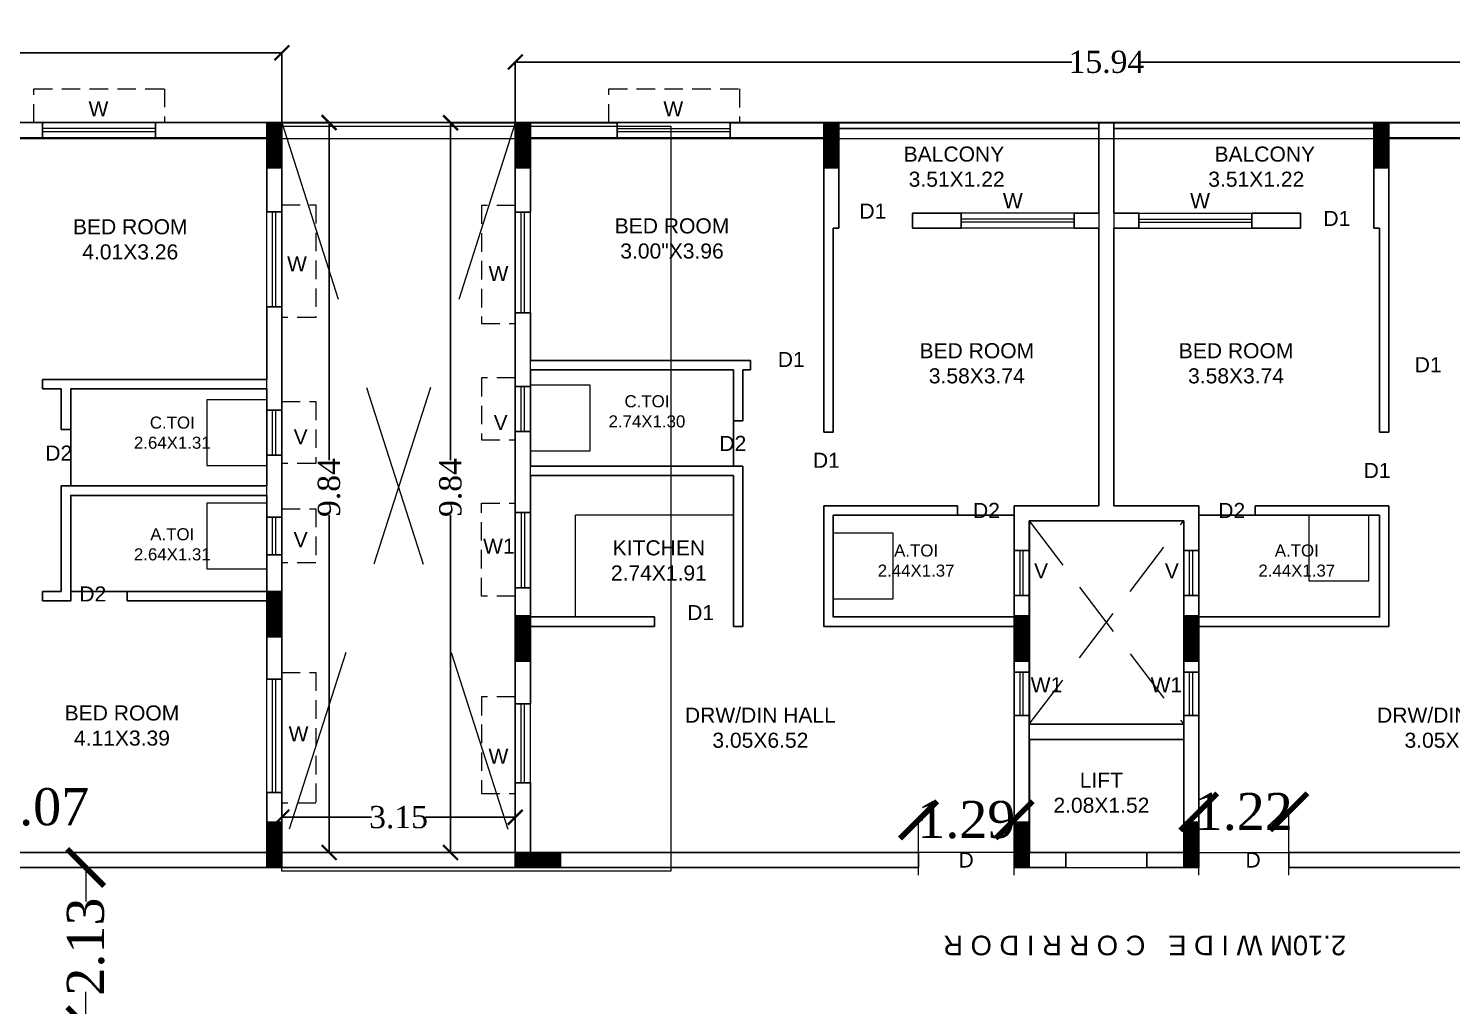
# Model space of a CAD drawing. Header units: metres. Extents: x 0 to 63445, y 32361 to 32804.
# Drawn here: x 63177.8 to 63196.99, y 32566.34 to 32579.52 of the extents above; entities that cross this region are included whole.
import ezdxf

# ---------------------------------------------------------------- set-up
doc = ezdxf.new("R2010")
doc.units = ezdxf.units.M
doc.header["$MEASUREMENT"] = 0
doc.header["$PDMODE"] = 34
doc.header["$PDSIZE"] = -10
for name, pattern in [('CONTINULUS', [0]), ('DASHED', [0.75, 0.5, -0.25]), ('DASHED2', [0.375, 0.25, -0.125])]:
    doc.linetypes.add(name, pattern=pattern)
doc.layers.get('0').update_dxf_attribs({"lineweight": 25})
doc.layers.add('BLK_1_FLR_6_BATH', color=3, linetype='Continuous', plot=False)
for name, color, linetype, lineweight in [('BLK_1_FLR_6_BLT_UP_AREA', 14, 'DASHED', 9), ('BLK_1_FLR_6_BLT_UP_AREA_DEDUCT', 41, 'DASHED', 9), ('BLK_1_FLR_6_EXIT_WIDTH_DOOR', 7, 'Continuous', 0), ('BLK_1_FLR_6_EXIT_WIDTH_STAIR', 7, 'Continuous', 0), ('BLK_1_FLR_6_LIFT_1', 1, 'DASHED', 9), ('BLK_1_FLR_6_UNITFA', 7, 'Continuous', 0), ('BLK_1_FLR_6_WATER_CLOSET', 7, 'Continuous', 0), ('COLUMN', 1, 'Continuous', 30), ('elev', 252, 'Continuous', 20), ('hatch', 251, 'Continuous', 20), ('TEXT-2', 65, 'Continuous', 18), ('wall', 7, 'Continuous', 30), ('window', 154, 'Continuous', 9)]:
    doc.layers.add(name, color=color, linetype=linetype, lineweight=lineweight)
doc.layers.add('text', color=65, linetype='Continuous')
doc.styles.add('AutoDCRFont', font='arial.ttf')
doc.styles.get("Standard").update_dxf_attribs({"font": 'arial.ttf', "height": 0.4})
doc.styles.add('TNR', font='times.ttf', dxfattribs={"height": 0.5})
doc.dimstyles.new('ARCHANA', dxfattribs={"dimscale": 0, "dimtxt": 0.5, "dimasz": 0.5, "dimexe": 0, "dimexo": 0, "dimgap": 0, "dimtad": 0, "dimzin": 0, "dimdsep": 46, "dimtxsty": 'TNR', "dimblk": 'ARCHTICK', "dimcen": 0.09, "dimclrd": 36, "dimclre": 36, "dimclrt": 7, "dimadec": 0, "dimazin": 0, "dimtfac": 1, "dimtofl": 0, "dimtmove": 0, "dimatfit": 3, "dimldrblk": 'ARCHTICK', "dimfxl": 1, "dimfrac": 2, "dimtolj": 1, "dimtzin": 0, "dimlwd": -1, "dimlwe": -1, "dimarcsym": 0})

# ---------------------------------------------------------------- blocks, each defined once
blk = doc.blocks.new('A$C7D115503')
at = {"layer": 'COLUMN', "ltscale": 3}
h = blk.add_hatch(dxfattribs=at)
h.set_pattern_fill('ANSI31', color=256, style=0)
h.paths.add_polyline_path([(-14.36, -11.59), (-6.36, -11.59), (-6.36, 12.41), (-14.36, 12.41)])
at = {"layer": 'COLUMN', "ltscale": 0.05}
for p, q in [((-14.36, 12.41), (-6.36, 12.41)), ((-14.36, 12.41), (-14.36, -11.59)), ((-6.36, 12.41), (-6.36, -11.59)), ((-6.36, -11.59), (-14.36, -11.59))]:
    blk.add_line(p, q, dxfattribs=at)
blk = doc.blocks.new('_ArchTick')
at = {"color": 0, "linetype": 'ByBlock', "const_width": 0.15}
blk.add_lwpolyline([(-0.5, -0.5), (0.5, 0.5)], dxfattribs=at)
blk = doc.blocks.new('*D577')
at = {"layer": 'Defpoints', "color": 0, "ltscale": 0.5, "transparency": 16777216}
for p in [(63181.212, 32579.187), (63170.897, 32578.245), (63181.212, 32578.245)]:
    blk.add_point(p, dxfattribs=at)
at = {"layer": 'wall', "color": 36, "ltscale": 0.5, "transparency": 16777216}
for p, q in [((63170.897, 32578.245), (63170.897, 32579.187)), ((63170.897, 32579.187), (63175.609, 32579.187)), ((63181.212, 32579.187), (63176.5, 32579.187)), ((63181.212, 32578.245), (63181.212, 32579.187))]:
    blk.add_line(p, q, dxfattribs=at)
at = {"layer": 'wall', "color": 36, "ltscale": 0.5, "transparency": 16777216, "xscale": 0.2, "yscale": 0.2, "zscale": 0.2, "rotation": 180}
blk.add_blockref('_ArchTick', (63170.897, 32579.187), dxfattribs=at)
at = {"layer": 'wall', "color": 36, "ltscale": 0.5, "transparency": 16777216, "xscale": 0.2, "yscale": 0.2, "zscale": 0.2}
blk.add_blockref('_ArchTick', (63181.212, 32579.187), dxfattribs=at)
at = {"layer": 'wall', "color": 7, "ltscale": 0.5, "transparency": 16777216, "insert": (63176.054, 32579.187), "char_height": 0.5, "attachment_point": 5, "style": 'TNR'}
blk.add_mtext('\\A1;{\\H0.6x;10.31}', dxfattribs=at)
blk = doc.blocks.new('*D578')
at = {"layer": 'Defpoints', "color": 0, "ltscale": 0.5, "transparency": 16777216}
for p in [(63181.212, 32578.245), (63181.212, 32568.407), (63181.85, 32568.407)]:
    blk.add_point(p, dxfattribs=at)
at = {"layer": 'wall', "color": 36, "ltscale": 0.5, "transparency": 16777216}
for p, q in [((63181.212, 32578.245), (63181.85, 32578.245)), ((63181.85, 32578.245), (63181.85, 32573.697)), ((63181.85, 32568.407), (63181.85, 32572.955)), ((63181.212, 32568.407), (63181.85, 32568.407))]:
    blk.add_line(p, q, dxfattribs=at)
at = {"layer": 'wall', "color": 36, "ltscale": 0.5, "transparency": 16777216, "xscale": 0.2, "yscale": 0.2, "zscale": 0.2}
for p, rotation in [((63181.85, 32578.245), 90), ((63181.85, 32568.407), 270)]:
    blk.add_blockref('_ArchTick', p, dxfattribs=dict(at, rotation=rotation))
at = {"layer": 'wall', "color": 7, "ltscale": 0.5, "transparency": 16777216, "insert": (63181.85, 32573.326), "char_height": 0.5, "attachment_point": 5, "rotation": 90, "style": 'TNR'}
blk.add_mtext('\\A1;{\\H0.6x;9.84}', dxfattribs=at)
blk = doc.blocks.new('*D579')
at = {"layer": 'Defpoints', "color": 0, "ltscale": 0.5, "transparency": 16777216}
for p in [(63184.36, 32568.881), (63181.212, 32568.407), (63184.36, 32568.407)]:
    blk.add_point(p, dxfattribs=at)
at = {"layer": 'wall', "color": 36, "ltscale": 0.5, "transparency": 16777216}
for p, q in [((63181.212, 32568.407), (63181.212, 32568.881)), ((63181.212, 32568.881), (63182.422, 32568.881)), ((63184.36, 32568.881), (63183.15, 32568.881)), ((63184.36, 32568.407), (63184.36, 32568.881))]:
    blk.add_line(p, q, dxfattribs=at)
at = {"layer": 'wall', "color": 36, "ltscale": 0.5, "transparency": 16777216, "xscale": 0.2, "yscale": 0.2, "zscale": 0.2, "rotation": 180}
blk.add_blockref('_ArchTick', (63181.212, 32568.881), dxfattribs=at)
at = {"layer": 'wall', "color": 36, "ltscale": 0.5, "transparency": 16777216, "xscale": 0.2, "yscale": 0.2, "zscale": 0.2}
blk.add_blockref('_ArchTick', (63184.36, 32568.881), dxfattribs=at)
at = {"layer": 'wall', "color": 7, "ltscale": 0.5, "transparency": 16777216, "insert": (63182.786, 32568.881), "char_height": 0.5, "attachment_point": 5, "style": 'TNR'}
blk.add_mtext('\\A1;{\\H0.6x;3.15}', dxfattribs=at)
blk = doc.blocks.new('*D580')
at = {"layer": 'Defpoints', "color": 0, "ltscale": 0.5, "transparency": 16777216}
for p in [(63183.487, 32578.245), (63184.36, 32578.245), (63184.36, 32568.407)]:
    blk.add_point(p, dxfattribs=at)
at = {"layer": 'wall', "color": 36, "ltscale": 0.5, "transparency": 16777216}
for p, q in [((63184.36, 32578.245), (63183.487, 32578.245)), ((63183.487, 32578.245), (63183.487, 32573.697)), ((63183.487, 32568.407), (63183.487, 32572.955)), ((63184.36, 32568.407), (63183.487, 32568.407))]:
    blk.add_line(p, q, dxfattribs=at)
at = {"layer": 'wall', "color": 36, "ltscale": 0.5, "transparency": 16777216, "xscale": 0.2, "yscale": 0.2, "zscale": 0.2}
for p, rotation in [((63183.487, 32578.245), 90), ((63183.487, 32568.407), 270)]:
    blk.add_blockref('_ArchTick', p, dxfattribs=dict(at, rotation=rotation))
at = {"layer": 'wall', "color": 7, "ltscale": 0.5, "transparency": 16777216, "insert": (63183.487, 32573.326), "char_height": 0.5, "attachment_point": 5, "rotation": 90, "style": 'TNR'}
blk.add_mtext('\\A1;{\\H0.6x;9.84}', dxfattribs=at)
blk = doc.blocks.new('*D572')
at = {"layer": 'Defpoints', "color": 0, "ltscale": 0.5, "transparency": 16777216}
for p in [(63184.36, 32579.063), (63184.36, 32578.244), (63200.304, 32578.244)]:
    blk.add_point(p, dxfattribs=at)
at = {"layer": 'wall', "color": 36, "ltscale": 0.5, "transparency": 16777216}
for p, q in [((63184.36, 32578.244), (63184.36, 32579.063)), ((63184.36, 32579.063), (63191.867, 32579.063)), ((63200.304, 32579.063), (63192.797, 32579.063)), ((63200.304, 32578.244), (63200.304, 32579.063))]:
    blk.add_line(p, q, dxfattribs=at)
at = {"layer": 'wall', "color": 36, "ltscale": 0.5, "transparency": 16777216, "xscale": 0.2, "yscale": 0.2, "zscale": 0.2, "rotation": 180}
blk.add_blockref('_ArchTick', (63184.36, 32579.063), dxfattribs=at)
at = {"layer": 'wall', "color": 36, "ltscale": 0.5, "transparency": 16777216, "xscale": 0.2, "yscale": 0.2, "zscale": 0.2}
blk.add_blockref('_ArchTick', (63200.304, 32579.063), dxfattribs=at)
at = {"layer": 'wall', "color": 7, "ltscale": 0.5, "transparency": 16777216, "insert": (63192.332, 32579.063), "char_height": 0.5, "attachment_point": 5, "style": 'TNR'}
blk.add_mtext('\\A1;{\\H0.6x;15.94}', dxfattribs=at)
blk = doc.blocks.new('*D959')
at = {"layer": 'BLK_1_FLR_6_EXIT_WIDTH_STAIR', "color": 36, "ltscale": 0.5, "transparency": 16777216}
for p, q in [((63177.907, 32568.204), (63178.568, 32568.204)), ((63178.568, 32568.204), (63178.568, 32567.744)), ((63178.568, 32566.07), (63178.568, 32566.529)), ((63177.907, 32566.07), (63178.568, 32566.07))]:
    blk.add_line(p, q, dxfattribs=at)
at = {"layer": 'Defpoints', "color": 0, "ltscale": 0.5, "transparency": 16777216}
for p in [(63177.907, 32568.204), (63178.568, 32568.204), (63177.907, 32566.07)]:
    blk.add_point(p, dxfattribs=at)
at = {"layer": 'BLK_1_FLR_6_EXIT_WIDTH_STAIR', "color": 36, "ltscale": 0.5, "transparency": 16777216, "xscale": 0.5, "yscale": 0.5, "zscale": 0.5}
for p, rotation in [((63178.568, 32568.204), 90), ((63178.568, 32566.07), 270)]:
    blk.add_blockref('_ArchTick', p, dxfattribs=dict(at, rotation=rotation))
at = {"layer": 'BLK_1_FLR_6_EXIT_WIDTH_STAIR', "color": 7, "ltscale": 0.5, "transparency": 16777216, "insert": (63178.568, 32567.137), "char_height": 0.5, "attachment_point": 5, "rotation": 90, "style": 'TNR'}
blk.add_mtext('\\A1;2.13', dxfattribs=at)
blk = doc.blocks.new('*D1037')
at = {"layer": 'BLK_1_FLR_6_EXIT_WIDTH_DOOR', "color": 36, "ltscale": 0.5, "transparency": 16777216}
for p, q in [((63175.8, 32568.458), (63175.8, 32569.018)), ((63175.8, 32569.018), (63176.866, 32569.018)), ((63176.866, 32568.458), (63176.866, 32569.018)), ((63176.866, 32569.018), (63177.366, 32569.018))]:
    blk.add_line(p, q, dxfattribs=at)
at = {"layer": 'Defpoints', "color": 0, "ltscale": 0.5, "transparency": 16777216}
for p in [(63176.866, 32569.018), (63175.8, 32568.458), (63176.866, 32568.458)]:
    blk.add_point(p, dxfattribs=at)
at = {"layer": 'BLK_1_FLR_6_EXIT_WIDTH_DOOR', "color": 36, "ltscale": 0.5, "transparency": 16777216, "xscale": 0.5, "yscale": 0.5, "zscale": 0.5, "rotation": 180}
blk.add_blockref('_ArchTick', (63175.8, 32569.018), dxfattribs=at)
at = {"layer": 'BLK_1_FLR_6_EXIT_WIDTH_DOOR', "color": 36, "ltscale": 0.5, "transparency": 16777216, "xscale": 0.5, "yscale": 0.5, "zscale": 0.5}
blk.add_blockref('_ArchTick', (63176.866, 32569.018), dxfattribs=at)
at = {"layer": 'BLK_1_FLR_6_EXIT_WIDTH_DOOR', "color": 7, "ltscale": 0.5, "transparency": 16777216, "insert": (63177.953, 32569.018), "char_height": 0.5, "attachment_point": 5, "style": 'TNR'}
blk.add_mtext('\\A1;1.07', dxfattribs=at)
blk = doc.blocks.new('*D1039')
at = {"layer": 'BLK_1_FLR_6_EXIT_WIDTH_DOOR', "color": 36, "ltscale": 0.5, "transparency": 16777216}
for p, q in [((63189.799, 32568.102), (63189.799, 32568.846)), ((63189.799, 32568.846), (63189.857, 32568.846)), ((63191.088, 32568.846), (63191.03, 32568.846)), ((63191.088, 32568.102), (63191.088, 32568.846))]:
    blk.add_line(p, q, dxfattribs=at)
at = {"layer": 'Defpoints', "color": 0, "ltscale": 0.5, "transparency": 16777216}
for p in [(63191.088, 32568.846), (63189.799, 32568.102), (63191.088, 32568.102)]:
    blk.add_point(p, dxfattribs=at)
at = {"layer": 'BLK_1_FLR_6_EXIT_WIDTH_DOOR', "color": 36, "ltscale": 0.5, "transparency": 16777216, "xscale": 0.5, "yscale": 0.5, "zscale": 0.5, "rotation": 180}
blk.add_blockref('_ArchTick', (63189.799, 32568.846), dxfattribs=at)
at = {"layer": 'BLK_1_FLR_6_EXIT_WIDTH_DOOR', "color": 36, "ltscale": 0.5, "transparency": 16777216, "xscale": 0.5, "yscale": 0.5, "zscale": 0.5}
blk.add_blockref('_ArchTick', (63191.088, 32568.846), dxfattribs=at)
at = {"layer": 'BLK_1_FLR_6_EXIT_WIDTH_DOOR', "color": 7, "ltscale": 0.5, "transparency": 16777216, "insert": (63190.443, 32568.846), "char_height": 0.5, "attachment_point": 5, "style": 'TNR'}
blk.add_mtext('\\A1;1.29', dxfattribs=at)
blk = doc.blocks.new('*D1040')
at = {"layer": 'BLK_1_FLR_6_EXIT_WIDTH_DOOR', "color": 36, "ltscale": 0.5, "transparency": 16777216}
for p, q in [((63193.577, 32568.102), (63193.577, 32568.954)), ((63193.577, 32568.954), (63193.597, 32568.954)), ((63194.792, 32568.954), (63194.772, 32568.954)), ((63194.792, 32568.102), (63194.792, 32568.954))]:
    blk.add_line(p, q, dxfattribs=at)
at = {"layer": 'Defpoints', "color": 0, "ltscale": 0.5, "transparency": 16777216}
for p in [(63194.792, 32568.954), (63193.577, 32568.102), (63194.792, 32568.102)]:
    blk.add_point(p, dxfattribs=at)
at = {"layer": 'BLK_1_FLR_6_EXIT_WIDTH_DOOR', "color": 36, "ltscale": 0.5, "transparency": 16777216, "xscale": 0.5, "yscale": 0.5, "zscale": 0.5, "rotation": 180}
blk.add_blockref('_ArchTick', (63193.577, 32568.954), dxfattribs=at)
at = {"layer": 'BLK_1_FLR_6_EXIT_WIDTH_DOOR', "color": 36, "ltscale": 0.5, "transparency": 16777216, "xscale": 0.5, "yscale": 0.5, "zscale": 0.5}
blk.add_blockref('_ArchTick', (63194.792, 32568.954), dxfattribs=at)
at = {"layer": 'BLK_1_FLR_6_EXIT_WIDTH_DOOR', "color": 7, "ltscale": 0.5, "transparency": 16777216, "insert": (63194.184, 32568.954), "char_height": 0.5, "attachment_point": 5, "style": 'TNR'}
blk.add_mtext('\\A1;1.22', dxfattribs=at)

msp = doc.modelspace()

# ---------------------------------------------------------------- linework, layer by layer
at = {"layer": 'BLK_1_FLR_6_BATH', "color": 3}
for points in [[(63187.3028, 32574.9117), (63184.5633, 32574.9117), (63184.5633, 32573.6151), (63187.3028, 32573.6151)], [(63181.0084, 32574.6553), (63178.3651, 32574.6553), (63178.3651, 32573.3472), (63181.0084, 32573.3472)], [(63181.0084, 32573.2202), (63178.3651, 32573.2202), (63178.3651, 32571.9247), (63181.0084, 32571.9247)], [(63191.0875, 32572.9535), (63188.649, 32572.9535), (63188.649, 32571.5818), (63191.0875, 32571.5818)], [(63196.0152, 32572.9535), (63193.5767, 32572.9535), (63193.5767, 32571.5818), (63196.0152, 32571.5818)]]:
    msp.add_lwpolyline(points, close=True, dxfattribs=at)
at = {"layer": 'BLK_1_FLR_6_BLT_UP_AREA', "color": 14, "linetype": 'CONTINULUS', "ltscale": 0.05}
msp.add_lwpolyline([(63233.0445, 32578.0273), (63170.7849, 32578.0273), (63170.7849, 32576.4184), (63170.1753, 32576.4184), (63170.1753, 32574.5684), (63169.6657, 32574.5684), (63169.6657, 32574.5684), (63169.6657, 32568.1378), (63170.7849, 32568.1378), (63170.7849, 32565.6993), (63169.6657, 32565.6993), (63169.6657, 32559.2687), (63170.1753, 32559.2687), (63170.1753, 32557.4187), (63170.7849, 32557.4187), (63170.7849, 32555.8098), (63233.0445, 32555.8098)], dxfattribs=at)
at = {"layer": 'BLK_1_FLR_6_BLT_UP_AREA_DEDUCT', "color": 14, "linetype": 'Continuous'}
for points in [[(63186.4585, 32568.1566), (63181.2138, 32568.1566), (63181.2138, 32578.1985), (63186.4585, 32578.1985)], [(63193.3759, 32572.8773), (63191.293, 32572.8773), (63191.293, 32570.134), (63193.3759, 32570.134)], [(63191.293, 32569.9308), (63193.3759, 32569.9308), (63193.3759, 32568.4067), (63191.293, 32568.4067)]]:
    msp.add_lwpolyline(points, close=True, dxfattribs=at)
at = {"layer": 'BLK_1_FLR_6_LIFT_1', "color": 1, "linetype": 'CONTINULUS', "ltscale": 0.05}
msp.add_lwpolyline([(63193.3759, 32569.9308), (63191.293, 32569.9308), (63191.293, 32568.4067), (63193.3759, 32568.4067)], close=True, dxfattribs=at)
at = {"layer": 'BLK_1_FLR_6_UNITFA', "color": 3, "ltscale": 0.5}
for points in [[(63192.2305, 32578.1681), (63192.2305, 32573.0805), (63191.0875, 32573.0805), (63191.0875, 32568.4067), (63184.5633, 32568.4067), (63184.5633, 32578.0411), (63188.5982, 32578.0411), (63188.5982, 32578.1681), (63192.2305, 32578.1681)], [(63192.4338, 32578.1681), (63192.4338, 32573.0805), (63193.5768, 32573.0805), (63193.5768, 32568.4067), (63200.101, 32568.4067), (63200.101, 32578.0411), (63196.0661, 32578.0411), (63196.0661, 32578.1681), (63192.4338, 32578.1681)], [(63169.8542, 32568.4321), (63170.8973, 32568.4321), (63170.8973, 32568.5591), (63176.9934, 32568.5591), (63176.9934, 32568.4067), (63181.0084, 32568.4067), (63181.0084, 32578.0422), (63171.1005, 32578.0422), (63171.1005, 32576.4334), (63170.4899, 32576.4334), (63170.4909, 32574.6553), (63169.8542, 32574.6553), (63169.8542, 32568.4321)]]:
    msp.add_lwpolyline(points, close=True, dxfattribs=at)
at = {"layer": 'BLK_1_FLR_6_WATER_CLOSET', "color": 3}
for points in [[(63185.372, 32574.7059), (63184.5633, 32574.7059), (63184.5633, 32573.8209), (63185.372, 32573.8209)], [(63181.0084, 32574.5081), (63180.1997, 32574.5081), (63180.1997, 32573.6232), (63181.0084, 32573.6232)], [(63181.0084, 32573.1158), (63180.1997, 32573.1158), (63180.1997, 32572.2308), (63181.0084, 32572.2308)], [(63195.8683, 32572.9535), (63195.0596, 32572.9535), (63195.0596, 32572.0685), (63195.8683, 32572.0685)], [(63189.4577, 32572.7101), (63188.649, 32572.7101), (63188.649, 32571.8252), (63189.4577, 32571.8252)]]:
    msp.add_lwpolyline(points, close=True, dxfattribs=at)
at = {"layer": 'elev', "ltscale": 0.05}
for p in [(63185.1729, 32571.5818), (63187.3028, 32572.9535)]:
    msp.add_line(p, (63185.1729, 32572.9535), dxfattribs=at)
at = {"layer": 'elev', "linetype": 'DASHED2', "ltscale": 3}
for p, q in [((63191.2907, 32572.8773), (63193.3736, 32570.134)), ((63191.2907, 32570.134), (63193.3736, 32572.8773))]:
    msp.add_line(p, q, dxfattribs=at)
at = {"layer": 'hatch', "linetype": 'DASHED2', "ltscale": 10}
for p, q in [((63181.2116, 32578.2454), (63184.3601, 32568.4067)), ((63184.3601, 32578.2443), (63181.2116, 32568.4067))]:
    msp.add_line(p, q, dxfattribs=at)
at = {"layer": 'hatch'}
for p, q in [((63191.786, 32568.4067), (63193.0053, 32568.4067)), ((63191.786, 32568.2035), (63193.0053, 32568.2035))]:
    msp.add_line(p, q, dxfattribs=at)
at = {"layer": 'wall', "ltscale": 0.05}
for p, q in [((63177.0696, 32578.2454), (63177.9841, 32578.2454)), ((63179.5081, 32578.2454), (63181.0084, 32578.2454)), ((63181.2116, 32577.0425), (63181.2116, 32578.2454)), ((63184.3601, 32577.0369), (63184.3601, 32578.2443)), ((63185.7358, 32578.2443), (63184.3601, 32578.2443)), ((63188.522, 32578.2443), (63187.2598, 32578.2443)), ((63188.522, 32577.6347), (63188.522, 32578.2443)), ((63188.522, 32578.2443), (63192.2305, 32578.2443)), ((63188.5982, 32577.6347), (63188.5982, 32578.1681)), ((63188.5982, 32578.1681), (63192.2305, 32578.1681)), ((63192.2305, 32578.2443), (63192.2305, 32577.0251)), ((63192.2305, 32578.2443), (63192.4338, 32578.2443)), ((63192.2305, 32578.2443), (63192.2305, 32577.0251)), ((63192.4338, 32578.2443), (63192.2305, 32578.2443)), ((63192.4338, 32578.2443), (63192.2305, 32578.2443)), ((63192.2305, 32578.2443), (63192.4338, 32578.2443)), ((63192.4338, 32578.2443), (63192.4338, 32577.0251)), ((63196.1423, 32578.2443), (63192.4338, 32578.2443)), ((63192.4338, 32578.2443), (63192.4338, 32577.0251)), ((63196.0661, 32578.1681), (63192.4338, 32578.1681)), ((63196.0661, 32577.6347), (63196.0661, 32578.1681)), ((63196.1423, 32578.2443), (63197.4045, 32578.2443)), ((63196.1423, 32577.6347), (63196.1423, 32578.2443)), ((63177.0696, 32578.0422), (63177.9841, 32578.0422)), ((63177.9841, 32578.0422), (63177.9841, 32578.0549)), ((63179.5081, 32578.0422), (63181.0084, 32578.0422)), ((63181.0084, 32577.0425), (63181.0084, 32578.0422)), ((63184.5633, 32577.0369), (63184.5633, 32578.0411)), ((63185.7358, 32578.0411), (63184.5633, 32578.0411)), ((63185.7358, 32578.0411), (63185.7358, 32578.0538)), ((63188.522, 32578.0411), (63187.2598, 32578.0411)), ((63196.1423, 32578.0411), (63197.4045, 32578.0411)), ((63188.522, 32574.0711), (63188.522, 32577.6347)), ((63188.7252, 32576.8219), (63188.7252, 32577.6347)), ((63195.9391, 32576.8219), (63195.9391, 32577.6347)), ((63196.1423, 32574.0711), (63196.1423, 32577.6347)), ((63190.3718, 32577.0251), (63189.7159, 32577.0251)), ((63189.7159, 32576.8219), (63189.7159, 32577.0251)), ((63192.2305, 32577.0251), (63191.8958, 32577.0251)), ((63192.4338, 32577.0251), (63192.7685, 32577.0251)), ((63194.2925, 32577.0251), (63194.9484, 32577.0251)), ((63194.9484, 32576.8219), (63194.9484, 32577.0251)), ((63188.7252, 32576.8219), (63188.649, 32576.8219)), ((63188.649, 32574.0711), (63188.649, 32576.8219)), ((63190.3718, 32576.8219), (63189.7159, 32576.8219)), ((63192.2305, 32576.8219), (63191.8958, 32576.8219)), ((63192.2305, 32576.8219), (63192.2305, 32573.0805)), ((63192.2305, 32576.8219), (63192.2305, 32573.0805)), ((63192.4338, 32576.8219), (63192.7685, 32576.8219)), ((63192.4338, 32576.8219), (63192.4338, 32573.0805)), ((63192.4338, 32576.8219), (63192.4338, 32573.0805)), ((63194.2925, 32576.8219), (63194.9484, 32576.8219)), ((63195.9391, 32576.8219), (63196.0153, 32576.8219)), ((63196.0153, 32574.0711), (63196.0153, 32576.8219)), ((63181.0084, 32574.7823), (63181.0084, 32575.7638)), ((63181.2116, 32574.3704), (63181.2116, 32575.7638)), ((63184.3601, 32574.6898), (63184.3601, 32575.6833)), ((63184.5633, 32575.0387), (63184.5633, 32575.6833)), ((63187.4298, 32575.0387), (63184.5633, 32575.0387)), ((63187.5314, 32575.0387), (63184.5633, 32575.0387)), ((63184.5633, 32574.6898), (63184.5633, 32574.9117)), ((63187.3028, 32574.9117), (63184.5633, 32574.9117)), ((63187.3028, 32574.9117), (63184.5633, 32574.9117)), ((63187.3028, 32574.2247), (63187.3028, 32574.9117)), ((63187.5314, 32574.9117), (63187.4298, 32574.9117)), ((63187.4298, 32574.2247), (63187.4298, 32574.9117)), ((63187.5314, 32574.9117), (63187.5314, 32575.0387)), ((63177.9841, 32574.6553), (63177.9841, 32574.7823)), ((63178.1873, 32574.7823), (63177.9841, 32574.7823)), ((63181.0084, 32574.7823), (63178.0603, 32574.7823)), ((63178.2381, 32574.6553), (63177.9841, 32574.6553)), ((63181.0084, 32574.6553), (63178.3651, 32574.6553)), ((63181.0084, 32574.3704), (63181.0084, 32574.6553)), ((63187.4298, 32574.2247), (63187.3028, 32574.2247)), ((63178.3651, 32574.1092), (63178.2381, 32574.1092)), ((63184.3601, 32572.9913), (63184.3601, 32574.0802)), ((63184.5633, 32573.6151), (63184.5633, 32574.0802)), ((63188.649, 32574.0711), (63188.522, 32574.0711)), ((63188.649, 32574.0711), (63188.522, 32574.0711)), ((63196.0153, 32574.0711), (63196.1423, 32574.0711)), ((63196.0153, 32574.0711), (63196.1423, 32574.0711)), ((63181.0084, 32573.3472), (63181.0084, 32573.7608)), ((63181.2116, 32572.9258), (63181.2116, 32573.7608)), ((63187.4298, 32573.6151), (63184.5633, 32573.6151)), ((63187.4298, 32571.4548), (63187.4298, 32573.6151)), ((63184.5633, 32572.9913), (63184.5633, 32573.4881)), ((63187.3028, 32573.4881), (63184.5633, 32573.4881)), ((63187.3028, 32571.4548), (63187.3028, 32573.4881)), ((63181.0084, 32573.3472), (63178.2381, 32573.3472)), ((63181.0084, 32573.2202), (63178.3651, 32573.2202)), ((63181.0084, 32572.9258), (63181.0084, 32573.2202)), ((63190.3255, 32573.0805), (63188.522, 32573.0805)), ((63188.522, 32571.4548), (63188.522, 32573.0805)), ((63190.3255, 32573.0805), (63190.3255, 32572.9535)), ((63192.2305, 32573.0805), (63191.0875, 32573.0805)), ((63191.0875, 32573.0805), (63191.0875, 32572.4792)), ((63192.4338, 32573.0805), (63193.5768, 32573.0805)), ((63193.5768, 32573.0805), (63193.5768, 32572.4792)), ((63194.3388, 32573.0805), (63196.1423, 32573.0805)), ((63194.3388, 32573.0805), (63194.3388, 32572.9535)), ((63196.1423, 32571.4548), (63196.1423, 32573.0805)), ((63190.3255, 32572.9535), (63188.649, 32572.9535)), ((63188.649, 32571.5818), (63188.649, 32572.9535)), ((63193.3736, 32572.8773), (63191.2907, 32572.8773)), ((63191.2907, 32572.8773), (63191.2907, 32572.4792)), ((63193.3736, 32572.8773), (63193.3736, 32572.4792)), ((63194.3388, 32572.9535), (63196.0153, 32572.9535)), ((63196.0153, 32571.5818), (63196.0153, 32572.9535)), ((63181.0084, 32571.9247), (63181.0084, 32572.4208)), ((63181.2116, 32570.7407), (63181.2116, 32572.4208)), ((63184.3601, 32570.4116), (63184.3601, 32571.9753)), ((63184.5633, 32571.5818), (63184.5633, 32571.9753)), ((63191.0875, 32571.8696), (63191.0875, 32571.5818)), ((63191.2907, 32571.8696), (63191.2907, 32570.8366)), ((63193.3736, 32571.8696), (63193.3736, 32570.8366)), ((63193.5768, 32571.8696), (63193.5768, 32571.5818)), ((63181.0084, 32570.7407), (63181.0084, 32571.7977)), ((63186.236, 32571.5818), (63184.5633, 32571.5818)), ((63184.5633, 32570.4116), (63184.5633, 32571.4548)), ((63186.236, 32571.4548), (63184.5633, 32571.4548)), ((63186.236, 32571.4548), (63186.236, 32571.5818)), ((63187.4298, 32571.4548), (63187.3028, 32571.4548)), ((63188.522, 32571.4548), (63191.0875, 32571.4548)), ((63188.649, 32571.5818), (63191.0875, 32571.5818)), ((63191.0875, 32571.4548), (63191.0875, 32570.8366)), ((63196.0153, 32571.5818), (63193.5768, 32571.5818)), ((63196.1423, 32571.4548), (63193.5768, 32571.4548)), ((63193.5768, 32571.4548), (63193.5768, 32570.8366)), ((63191.0875, 32570.2524), (63191.0875, 32568.2035)), ((63191.2907, 32570.2524), (63191.2907, 32570.134)), ((63191.2907, 32570.134), (63191.2907, 32568.4067)), ((63193.3736, 32570.2524), (63193.3736, 32570.134)), ((63193.3736, 32570.134), (63193.3736, 32568.4067)), ((63193.5768, 32570.2524), (63193.5768, 32568.2035)), ((63184.3601, 32568.4067), (63184.3601, 32569.3448)), ((63184.5633, 32568.4067), (63184.5633, 32569.3448)), ((63181.0084, 32568.8132), (63181.0084, 32569.2167)), ((63181.2116, 32568.8132), (63181.2116, 32569.2167)), ((63189.7994, 32568.4067), (63184.5633, 32568.4067)), ((63189.7994, 32568.4067), (63189.7994, 32568.2035)), ((63194.7922, 32568.4067), (63200.101, 32568.4067)), ((63194.7922, 32568.4067), (63194.7922, 32568.2035))]:
    msp.add_line(p, q, dxfattribs=at)
at = {"layer": 'wall', "ltscale": 3}
for p, q in [((63177.9841, 32578.2454), (63177.9841, 32578.0422)), ((63179.5081, 32578.2454), (63179.5081, 32578.0422)), ((63185.7358, 32578.2443), (63185.7358, 32578.0411)), ((63187.2598, 32578.2443), (63187.2598, 32578.0411)), ((63181.0084, 32577.0425), (63181.2116, 32577.0425)), ((63184.5633, 32577.0369), (63184.3601, 32577.0369)), ((63190.3718, 32577.0251), (63190.3718, 32576.8219)), ((63191.8958, 32577.0251), (63191.8958, 32576.8219)), ((63192.7685, 32577.0251), (63192.7685, 32576.8219)), ((63194.2925, 32577.0251), (63194.2925, 32576.8219)), ((63181.0084, 32575.7638), (63181.2116, 32575.7638)), ((63184.5633, 32575.6833), (63184.3601, 32575.6833)), ((63184.5633, 32574.6898), (63184.3601, 32574.6898)), ((63181.0084, 32574.3704), (63181.2116, 32574.3704)), ((63184.5633, 32574.0802), (63184.3601, 32574.0802)), ((63181.0084, 32573.7608), (63181.2116, 32573.7608)), ((63184.3601, 32572.9913), (63184.5633, 32572.9913)), ((63181.0084, 32572.9258), (63181.2116, 32572.9258)), ((63181.0084, 32572.4208), (63181.2116, 32572.4208)), ((63191.0875, 32572.4792), (63191.2907, 32572.4792)), ((63193.5768, 32572.4792), (63193.3736, 32572.4792)), ((63184.3601, 32571.9753), (63184.5633, 32571.9753)), ((63191.0875, 32571.8696), (63191.2907, 32571.8696)), ((63193.5768, 32571.8696), (63193.3736, 32571.8696)), ((63181.0084, 32570.7407), (63181.2116, 32570.7407)), ((63191.0875, 32570.8366), (63191.2907, 32570.8366)), ((63193.5768, 32570.8366), (63193.3736, 32570.8366)), ((63184.5633, 32570.4116), (63184.3601, 32570.4116)), ((63191.0875, 32570.2524), (63191.2907, 32570.2524)), ((63193.5768, 32570.2524), (63193.3736, 32570.2524)), ((63184.5633, 32569.3448), (63184.3601, 32569.3448)), ((63181.0084, 32569.2167), (63181.2116, 32569.2167))]:
    msp.add_line(p, q, dxfattribs=at)
at = {"layer": 'wall'}
for p, q in [((63181.2116, 32578.2454), (63184.3601, 32578.2454)), ((63178.2381, 32574.6553), (63178.2381, 32574.1092)), ((63178.3651, 32574.6553), (63178.3651, 32574.1092)), ((63178.2381, 32573.3472), (63178.2381, 32571.9247)), ((63178.3651, 32573.2202), (63178.3651, 32571.7977)), ((63177.9841, 32571.9247), (63177.9841, 32571.7977)), ((63178.2381, 32571.9247), (63177.9841, 32571.9247)), ((63179.1271, 32571.9247), (63181.0084, 32571.9247)), ((63179.1271, 32571.9247), (63179.1271, 32571.7977)), ((63177.9841, 32571.7977), (63178.3651, 32571.7977)), ((63179.1271, 32571.7977), (63181.0084, 32571.7977)), ((63191.2907, 32570.134), (63193.3736, 32570.134)), ((63191.2907, 32570.134), (63193.3736, 32570.134)), ((63177.0696, 32568.4067), (63181.0084, 32568.4067)), ((63181.2116, 32568.4067), (63189.7994, 32568.4067)), ((63191.2907, 32568.4067), (63191.786, 32568.4067)), ((63191.786, 32568.4067), (63191.786, 32568.2035)), ((63193.3736, 32568.4067), (63192.8783, 32568.4067)), ((63192.8783, 32568.4067), (63192.8783, 32568.2035)), ((63177.0696, 32568.2035), (63181.0084, 32568.2035)), ((63181.2116, 32568.2035), (63189.7994, 32568.2035)), ((63191.0875, 32568.2035), (63191.786, 32568.2035)), ((63193.5768, 32568.2035), (63192.8783, 32568.2035))]:
    msp.add_line(p, q, dxfattribs=at)
at = {"layer": 'wall', "ltscale": 0.1}
for p, q in [((63184.5633, 32574.0802), (63184.5633, 32574.0224)), ((63181.0084, 32573.7608), (63181.0084, 32573.7031)), ((63181.0084, 32572.4208), (63181.0084, 32571.9247)), ((63191.0875, 32571.8696), (63191.0875, 32571.8118)), ((63193.5768, 32571.8696), (63193.5768, 32571.8118))]:
    msp.add_line(p, q, dxfattribs=at)
at = {"layer": 'wall', "ltscale": 0.5}
msp.add_line((63199.6946, 32568.2035), (63194.7922, 32568.2035), dxfattribs=at)
msp.add_lwpolyline([(63200.3042, 32556.028), (63184.3601, 32556.028), (63184.3601, 32565.8667), (63181.2116, 32565.8667), (63181.2116, 32556.028), (63170.8973, 32556.028), (63170.8973, 32557.6368), (63170.2876, 32557.6368), (63170.2876, 32559.4868), (63169.778, 32559.4868), (63169.778, 32565.9175), (63170.8973, 32565.9175), (63170.8973, 32568.3559), (63169.778, 32568.3559), (63169.778, 32574.7866), (63170.2876, 32574.7866), (63170.2876, 32576.6366), (63170.8973, 32576.6366), (63170.8973, 32578.2454), (63181.2116, 32578.2454), (63181.2116, 32568.4067), (63184.3601, 32568.4067), (63184.3601, 32578.2454), (63200.3042, 32578.2454)], dxfattribs=at)
for points in [[(63191.2907, 32572.8773), (63193.3736, 32572.8773), (63193.3736, 32570.134), (63191.2907, 32570.134)], [(63191.2907, 32570.134), (63193.3736, 32570.134), (63193.3736, 32568.4067), (63191.2907, 32568.4067)]]:
    msp.add_lwpolyline(points, close=True, dxfattribs=at)
at = {"layer": 'window'}
for p, q in [((63179.5081, 32578.2454), (63177.985, 32578.2454)), ((63179.5081, 32578.1655), (63177.985, 32578.1655)), ((63187.2598, 32578.2443), (63185.7367, 32578.2443)), ((63187.2598, 32578.1644), (63185.7367, 32578.1644)), ((63179.5081, 32578.1222), (63177.985, 32578.1222)), ((63179.5081, 32578.0422), (63177.985, 32578.0422)), ((63187.2598, 32578.1211), (63185.7367, 32578.1211)), ((63187.2598, 32578.0411), (63185.7367, 32578.0411)), ((63181.0084, 32575.7638), (63181.0084, 32577.0416)), ((63181.0883, 32575.7638), (63181.0883, 32577.0416)), ((63181.1316, 32575.7638), (63181.1316, 32577.0416)), ((63181.2116, 32575.7638), (63181.2116, 32577.0416)), ((63184.3601, 32575.6833), (63184.3601, 32577.0369)), ((63184.4401, 32575.6833), (63184.4401, 32577.0369)), ((63184.4834, 32575.6833), (63184.4834, 32577.0369)), ((63184.5633, 32575.6833), (63184.5633, 32577.0369)), ((63191.8958, 32577.0251), (63190.3718, 32577.0251)), ((63192.7685, 32577.0251), (63194.2925, 32577.0251)), ((63191.8958, 32576.9452), (63190.3727, 32576.9452)), ((63191.8958, 32576.9018), (63190.3727, 32576.9019)), ((63191.8958, 32576.8219), (63190.3727, 32576.8219)), ((63192.7685, 32576.9452), (63194.2916, 32576.9452)), ((63192.7685, 32576.9018), (63194.2916, 32576.9019)), ((63192.7685, 32576.8219), (63194.2916, 32576.8219)), ((63184.3601, 32574.6889), (63184.3601, 32574.6898)), ((63184.3601, 32574.0802), (63184.3602, 32574.6898)), ((63184.44, 32574.0802), (63184.4401, 32574.6898)), ((63184.44, 32574.6889), (63184.44, 32574.6898)), ((63184.4833, 32574.0802), (63184.4834, 32574.6898)), ((63184.4833, 32574.6889), (63184.4833, 32574.6898)), ((63184.5633, 32574.6889), (63184.5633, 32574.6898)), ((63184.5633, 32574.0802), (63184.5634, 32574.6898)), ((63181.0084, 32574.3695), (63181.0084, 32574.3704)), ((63181.0084, 32573.7608), (63181.0084, 32574.3704)), ((63181.0883, 32573.7608), (63181.0883, 32574.3704)), ((63181.0884, 32574.3695), (63181.0884, 32574.3704)), ((63181.1316, 32573.7608), (63181.1316, 32574.3704)), ((63181.1317, 32574.3695), (63181.1317, 32574.3704)), ((63181.2116, 32573.7608), (63181.2116, 32574.3704)), ((63181.2116, 32574.3695), (63181.2116, 32574.3704)), ((63184.3601, 32572.9913), (63184.3601, 32571.9753)), ((63184.4401, 32572.9913), (63184.4401, 32571.9753)), ((63184.4834, 32572.9913), (63184.4834, 32571.9753)), ((63184.5633, 32572.9913), (63184.5633, 32571.9753)), ((63181.0084, 32572.9249), (63181.0084, 32572.9258)), ((63181.0084, 32572.4208), (63181.0084, 32572.9258)), ((63181.0883, 32572.4208), (63181.0883, 32572.9258)), ((63181.0884, 32572.9249), (63181.0884, 32572.9258)), ((63181.1316, 32572.4208), (63181.1316, 32572.9258)), ((63181.1317, 32572.9249), (63181.1317, 32572.9258)), ((63181.2116, 32572.9249), (63181.2116, 32572.9258)), ((63181.2116, 32572.4208), (63181.2116, 32572.9258)), ((63191.0875, 32572.4783), (63191.0875, 32572.4792)), ((63191.0875, 32571.8696), (63191.0875, 32572.4783)), ((63191.1675, 32572.4783), (63191.1675, 32572.4792)), ((63191.1675, 32571.8696), (63191.1675, 32572.4783)), ((63191.2108, 32572.4783), (63191.2108, 32572.4792)), ((63191.2108, 32571.8696), (63191.2108, 32572.4783)), ((63191.2907, 32572.4783), (63191.2907, 32572.4792)), ((63191.2907, 32571.8696), (63191.2907, 32572.4783)), ((63193.3736, 32572.4783), (63193.3736, 32572.4792)), ((63193.3736, 32571.8696), (63193.3736, 32572.4783)), ((63193.4535, 32572.4783), (63193.4535, 32572.4792)), ((63193.4535, 32571.8696), (63193.4535, 32572.4783)), ((63193.4968, 32572.4783), (63193.4968, 32572.4792)), ((63193.4968, 32571.8696), (63193.4968, 32572.4783)), ((63193.5768, 32572.4783), (63193.5768, 32572.4792)), ((63193.5768, 32571.8696), (63193.5768, 32572.4783)), ((63191.0875, 32571.8696), (63191.0875, 32571.8696)), ((63193.5768, 32571.8696), (63193.5768, 32571.8696)), ((63181.0084, 32569.2167), (63181.0084, 32570.7398)), ((63181.0883, 32569.2167), (63181.0883, 32570.7398)), ((63181.1316, 32569.2167), (63181.1316, 32570.7398)), ((63181.2116, 32569.2167), (63181.2116, 32570.7398)), ((63191.0875, 32570.2524), (63191.0875, 32570.8357)), ((63191.1675, 32570.2576), (63191.1675, 32570.8357)), ((63191.2108, 32570.2576), (63191.2108, 32570.8357)), ((63191.2907, 32570.2576), (63191.2907, 32570.8357)), ((63193.3736, 32570.2576), (63193.3736, 32570.8357)), ((63193.4535, 32570.2576), (63193.4535, 32570.8357)), ((63193.4968, 32570.2576), (63193.4968, 32570.8357)), ((63193.5768, 32570.2524), (63193.5768, 32570.8357)), ((63184.3601, 32569.35), (63184.3601, 32570.4107)), ((63184.4401, 32569.35), (63184.4401, 32570.4107)), ((63184.4834, 32569.35), (63184.4834, 32570.4107)), ((63184.5633, 32569.3448), (63184.5633, 32570.4116))]:
    msp.add_line(p, q, dxfattribs=at)
at = {"layer": 'window', "color": 8, "linetype": 'DASHED2'}
for points in [[(63177.8698, 32578.2454), (63177.8698, 32578.7026), (63179.632, 32578.7026), (63179.632, 32578.2454)], [(63185.6215, 32578.2443), (63185.6215, 32578.7015), (63187.3837, 32578.7015), (63187.3837, 32578.2443)], [(63181.2116, 32577.1362), (63181.6688, 32577.1362), (63181.6688, 32575.6195), (63181.2116, 32575.6195)], [(63184.3601, 32577.1306), (63183.9029, 32577.1306), (63183.9029, 32575.5389), (63184.3601, 32575.5389)], [(63184.3601, 32574.8049), (63183.9029, 32574.8049), (63183.9029, 32573.971), (63184.3601, 32573.971)], [(63181.2116, 32574.4856), (63181.6688, 32574.4856), (63181.6688, 32573.6516), (63181.2116, 32573.6516)], [(63181.2116, 32573.0409), (63181.6688, 32573.0409), (63181.6688, 32572.3116), (63181.2116, 32572.3116)], [(63184.3601, 32571.8611), (63183.9029, 32571.8611), (63183.9029, 32573.1152), (63184.3601, 32573.1152)], [(63181.2116, 32570.8344), (63181.6688, 32570.8344), (63181.6688, 32569.0723), (63181.2116, 32569.0723)], [(63184.3601, 32570.5053), (63183.9029, 32570.5053), (63183.9029, 32569.2004), (63184.3601, 32569.2004)]]:
    msp.add_lwpolyline(points, dxfattribs=at)

# ---------------------------------------------------------------- block references
at = {"layer": 'COLUMN', "ltscale": 0.05, "yscale": 0.025400733691282, "zscale": 0.025400733691282}
for p, xscale, rotation in [((63181.3732, 32577.9512), -0.025400733691282, 180), ((63184.7249, 32577.9501), -0.025400733691282, 180), ((63188.8869, 32577.9501), -0.025400733691282, 180), ((63195.7774, 32577.9501), 0.025400733691282, 180), ((63181.3732, 32571.6305), -0.025400733691282, 180), ((63184.7249, 32571.3003), -0.025400733691282, 180), ((63191.4523, 32571.3003), -0.025400733691282, 180), ((63193.212, 32571.3003), 0.025400733691282, 180), ((63181.3732, 32568.5189), -0.025400733691282, 180), ((63191.4523, 32568.5189), -0.025400733691282, 180), ((63193.212, 32568.5189), 0.025400733691282, 180), ((63184.6755, 32568.0419), -0.025400733691282, 90)]:
    msp.add_blockref('A$C7D115503', p, dxfattribs=dict(at, xscale=xscale, rotation=rotation))

# ---------------------------------------------------------------- texts
at = {"layer": 'text'}
for s, insert, char_height, width, attachment_point in [('\\pxqc; BALCONY\\P\\pq*;3.51X1.22', (63190.9592, 32577.9234), 0.203206, 1.445887, 3), ('\\pxqc; BALCONY\\P\\pq*;3.51X1.22', (63193.7051, 32577.9234), 0.203206, 1.445887, 1), ('\\pxqc;D1', (63186.2483, 32576.9514), 0.20321, 5.867919, 7), ('\\pxqc;D1', (63192.5054, 32576.8528), 0.20321, 5.867919, 7), ('\\pxqc;BED ROOM\\P4.01X3.26', (63176.3739, 32576.9436), 0.203206, 5.588511, 1), ('\\pxqc;BED ROOM\\P3.00"X3.96', (63183.6796, 32576.9556), 0.203206, 5.588511, 1), ('\\pxqc;D1', (63185.1477, 32574.951), 0.20321, 5.867919, 7), ('\\pxqc;BED ROOM\\P3.58X3.74', (63187.7899, 32575.2726), 0.203206, 5.588511, 1), ('\\pxqc;BED ROOM\\P3.58X3.74', (63196.8744, 32575.2726), 0.203206, 5.588511, 3), ('\\pxqc;D1', (63193.7371, 32574.8806), 0.20321, 5.867919, 7), ('\\pxqc;C.TOI\\P2.74X1.30', (63183.9029, 32574.5708), 0.162565, 4.465728, 1), ('\\pxqc;C.TOI\\P2.64X1.31', (63177.5022, 32574.2832), 0.162565, 4.465728, 1), ('\\pxqc;D2', (63184.3601, 32573.8193), 0.20321, 5.867919, 7), ('\\pxqc,t17;D2', (63175.2699, 32573.6895), 0.203206, 5.867919, 7), ('\\pxqc;D1', (63185.6215, 32573.592), 0.20321, 5.867919, 7), ('\\pxqc;D1', (63193.048, 32573.4548), 0.20321, 5.867919, 7), ('\\pxqc;D2', (63187.78, 32572.9161), 0.20321, 5.867919, 7), ('\\pxqc;D2', (63191.0875, 32572.9161), 0.20321, 5.867919, 7), ('\\pxqc;A.TOI\\P2.64X1.31', (63177.5022, 32572.7781), 0.162565, 4.465728, 1), ('\\pxqc;KITCHEN\\P2.74X1.91', (63183.5024, 32572.615), 0.203206, 5.588511, 1), ('\\pxqc;A.TOI\\P2.44X1.37', (63187.5325, 32572.559), 0.162565, 4.465728, 1), ('\\pxqc;A.TOI\\P2.44X1.37', (63197.1318, 32572.559), 0.162565, 4.465728, 3), ('\\pxqc,t17;D2', (63175.7293, 32571.79), 0.203206, 5.867919, 7), ('\\pxqc;D1', (63183.9262, 32571.5384), 0.20321, 5.867919, 7), ('\\pxqc;BED ROOM\\P4.11X3.39', (63176.262, 32570.3889), 0.203206, 5.588511, 1), ('\\pxqc;DRW/DIN HALL\\P3.05X6.52', (63184.8713, 32570.36), 0.203206, 5.588511, 1), ('\\pxqc;DRW/DIN HALL\\P3.05X6.52', (63199.793, 32570.36), 0.203206, 5.588511, 3), ('\\pxqc;LIFT\\P2.08X1.52', (63189.4954, 32569.4836), 0.20321, 5.537709, 1), ('\\pxqc;D', (63187.5057, 32568.2035), 0.20321, 5.867919, 7), ('\\pxqc;D', (63191.3754, 32568.2035), 0.20321, 5.867919, 7)]:
    msp.add_mtext(s, dxfattribs=dict(at, insert=insert, char_height=char_height, width=width, attachment_point=attachment_point))
at = {"layer": 'text', "insert": (63189.397, 32567.2889), "char_height": 0.264168, "width": 6.900896, "attachment_point": 9, "rotation": 180}
msp.add_mtext('\\pxqc;2.10M W I D E   C O R R I D O R', dxfattribs=at)
at = {"layer": 'TEXT-2', "width": 0.183842, "style": 'AutoDCRFont'}
for s, insert, char_height, attachment_point in [('W', (63178.8736, 32578.5352), 0.2032, 3), ('W', (63186.6253, 32578.5341), 0.2032, 3), ('W', (63191.2039, 32577.2953), 0.2032, 3), ('W', (63193.4604, 32577.2953), 0.2032, 1), ('W', (63181.5505, 32576.4449), 0.2032, 3), ('W', (63184.2675, 32576.3133), 0.2032, 3), ('V', (63184.2576, 32574.3061), 0.2032, 3), ('V', (63181.5604, 32574.1128), 0.2032, 3), ('V', (63181.5604, 32572.7252), 0.2032, 3), ('W1', (63184.352, 32572.6377), 0.20321, 3), ('V', (63191.545, 32572.3049), 0.2032, 3), ('V', (63193.1193, 32572.3049), 0.2032, 1), ('W1', (63191.7366, 32570.7679), 0.20321, 3), ('W1', (63192.9277, 32570.7679), 0.20321, 1), ('W', (63181.5712, 32570.108), 0.2032, 3), ('W', (63184.2675, 32569.8052), 0.2032, 3)]:
    msp.add_mtext(s, dxfattribs=dict(at, insert=insert, char_height=char_height, attachment_point=attachment_point))

# ---------------------------------------------------------------- dimensions: what is measured, and where the dimension line sits
at = {"layer": 'BLK_1_FLR_6_EXIT_WIDTH_DOOR', "color": 1, "ltscale": 0.5}
for base, p1, p2, picture, middle in [((63176.8664, 32569.0178), (63175.7996, 32568.4575), (63176.8664, 32568.4575), '*D1037', (63177.9528, 32569.0178)), ((63191.0875, 32568.8458), (63189.7994, 32568.1019), (63191.0875, 32568.1019), '*D1039', (63190.4435, 32568.8458)), ((63194.7922, 32568.9541), (63193.5768, 32568.1019), (63194.7922, 32568.1019), '*D1040', (63194.1845, 32568.9541))]:
    dim = msp.add_linear_dim(base=base, p1=p1, p2=p2, dimstyle='ARCHANA', override={"dimscale": 1, "dimfxl": 6, "dimarcsym": 1}, dxfattribs=at)
    dim.commit()
    dim.dimension.update_dxf_attribs({"geometry": picture, "text_midpoint": middle})
at = {"layer": 'BLK_1_FLR_6_EXIT_WIDTH_STAIR', "color": 7, "ltscale": 0.5}
dim = msp.add_linear_dim(base=(63178.5676, 32568.2035), p1=(63177.9074, 32566.0699), p2=(63177.9074, 32568.2035), angle=90, dimstyle='ARCHANA', override={"dimscale": 1, "dimfxl": 6, "dimarcsym": 1}, dxfattribs=at)
dim.commit()
dim.dimension.update_dxf_attribs({"geometry": '*D959', "text_midpoint": (63178.5676, 32567.1367)})
at = {"layer": 'wall', "ltscale": 0.5}
for base, p1, p2, picture, middle in [((63181.2116, 32579.1872), (63170.8973, 32578.2454), (63181.2116, 32578.2454), '*D577', (63176.0544, 32579.1872)), ((63184.3601, 32568.8809), (63181.2116, 32568.4067), (63184.3601, 32568.4067), '*D579', (63182.7858, 32568.8809))]:
    dim = msp.add_linear_dim(base=base, p1=p1, p2=p2, text='{\\H0.6x;<>}', dimstyle='ARCHANA', override={"dimscale": 1, "dimtxt": 0.3, "dimasz": 0.2, "dimfxl": 6, "dimarcsym": 1}, dxfattribs=at)
    dim.commit()
    dim.dimension.update_dxf_attribs({"geometry": picture, "text_midpoint": middle})
for base, p1, p2, angle, picture, middle in [((63184.3601, 32579.0625), (63200.3042, 32578.2443), (63184.3601, 32578.2443), 180, '*D572', (63192.3322, 32579.0625)), ((63181.8503, 32568.4067), (63181.2116, 32578.2454), (63181.2116, 32568.4067), 90, '*D578', (63181.8503, 32573.3261)), ((63183.4875, 32578.2454), (63184.3601, 32568.4067), (63184.3601, 32578.2454), 90, '*D580', (63183.4875, 32573.3261))]:
    dim = msp.add_linear_dim(base=base, p1=p1, p2=p2, angle=angle, text='{\\H0.6x;<>}', dimstyle='ARCHANA', override={"dimscale": 1, "dimtxt": 0.3, "dimasz": 0.2, "dimfxl": 6, "dimarcsym": 1}, dxfattribs=at)
    dim.commit()
    dim.dimension.update_dxf_attribs({"geometry": picture, "text_midpoint": middle})

doc.saveas('drawing.dxf')
